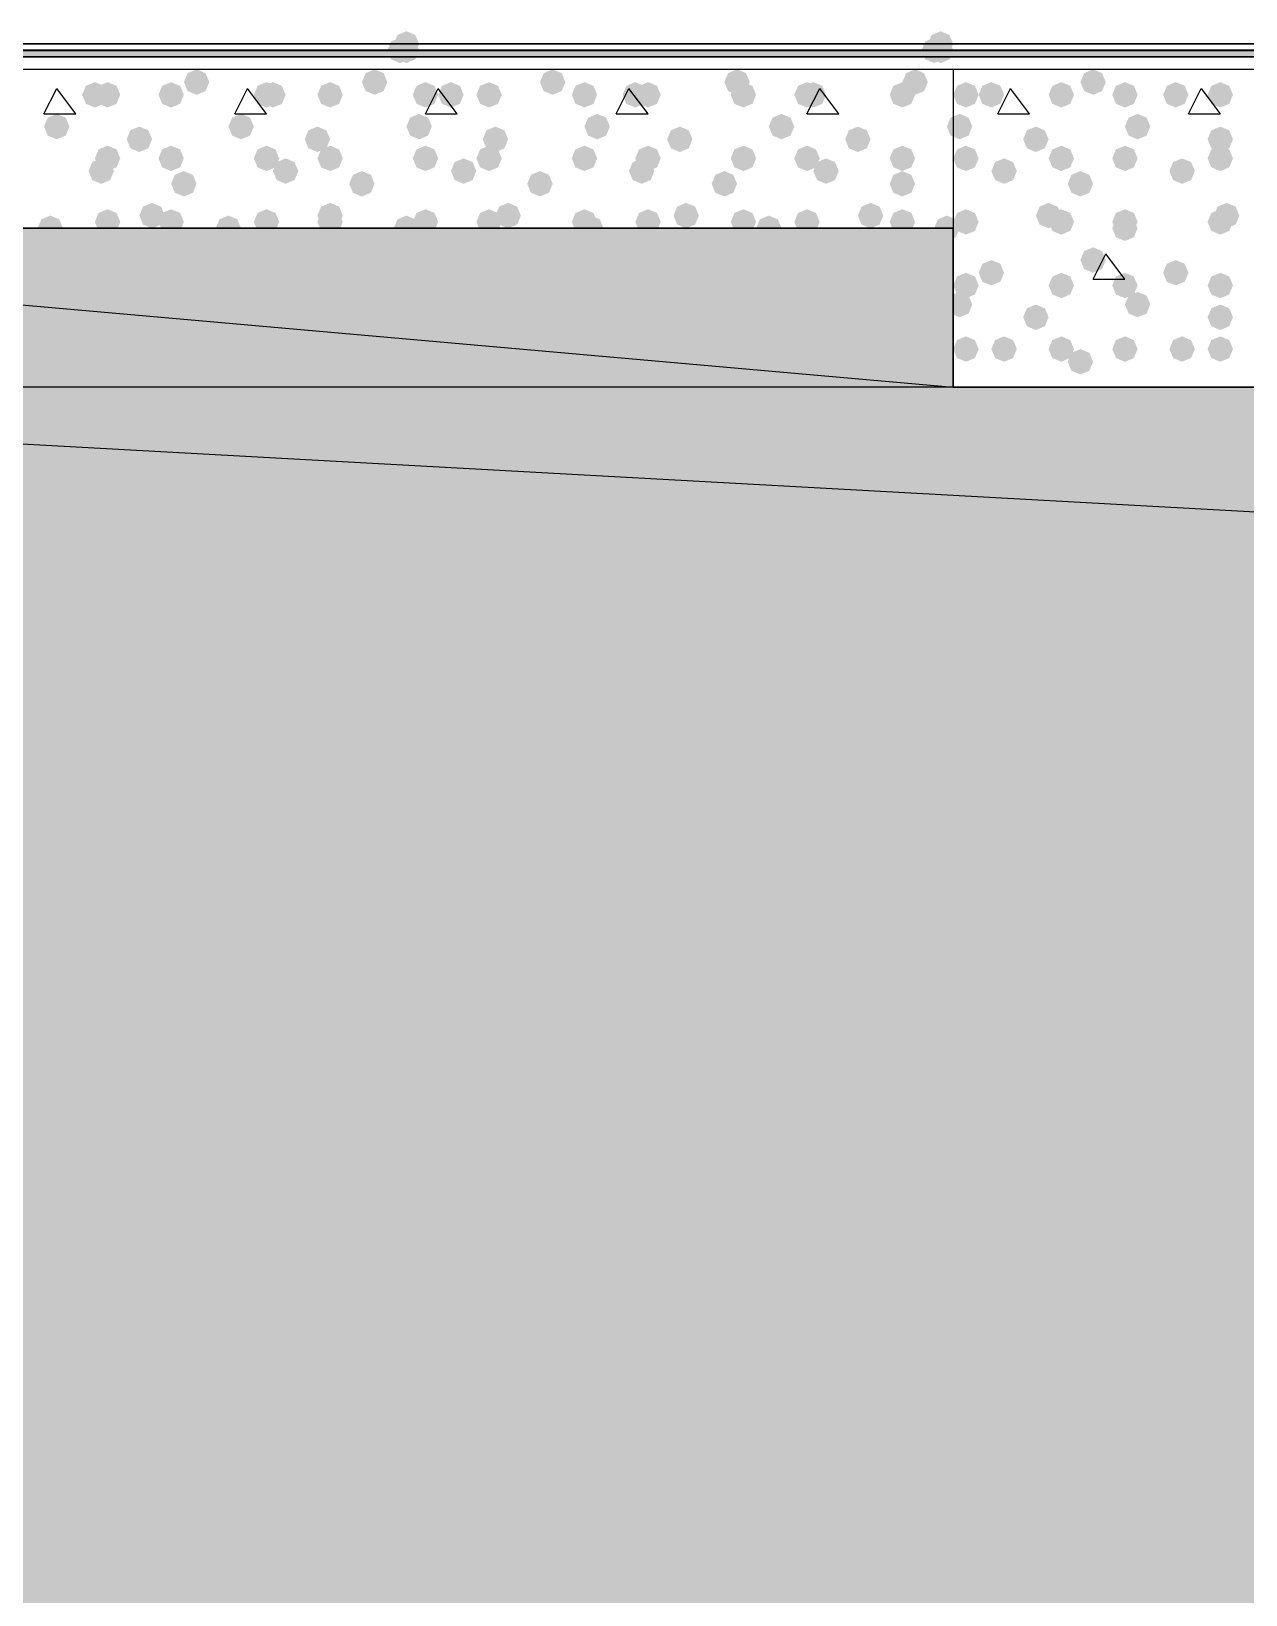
# Model space of a CAD drawing. Header units: millimetres. Extents: x 0 to 420, y 0 to 297.
# Drawn here: x 40.43 to 48.51, y 216.03 to 226.44 of the extents above; entities that cross this region are included whole.
import ezdxf

# ---------------------------------------------------------------- set-up
doc = ezdxf.new("R2010")
doc.units = ezdxf.units.MM
doc.layers.get('0').update_dxf_attribs({"linetype": 'CONTINUOUS'})

msp = doc.modelspace()

# ---------------------------------------------------------------- hatches: boundary and pattern name
at = {"true_color": 0x0000fe}
for points in [[(43.010667, 226.356333), (42.985796, 226.296537), (42.926, 226.271667), (42.866204, 226.296537), (42.841333, 226.356333), (42.866204, 226.416129), (42.926, 226.441), (42.985796, 226.416129)], [(46.566667, 226.356333), (46.541796, 226.296537), (46.482, 226.271667), (46.422204, 226.296537), (46.397333, 226.356333), (46.422204, 226.416129), (46.482, 226.441), (46.541796, 226.416129)], [(42.968333, 226.314), (42.943463, 226.254204), (42.883667, 226.229333), (42.823871, 226.254204), (42.799, 226.314), (42.823871, 226.373796), (42.883667, 226.398667), (42.943462, 226.373796)], [(43.010667, 226.314), (42.985796, 226.254204), (42.926, 226.229333), (42.866204, 226.254204), (42.841333, 226.314), (42.866204, 226.373796), (42.926, 226.398667), (42.985796, 226.373796)], [(43.010667, 226.314), (42.985796, 226.254204), (42.926, 226.229333), (42.866204, 226.254204), (42.841333, 226.314), (42.866204, 226.373796), (42.926, 226.398667), (42.985796, 226.373796)], [(46.524333, 226.314), (46.499462, 226.254204), (46.439667, 226.229333), (46.379871, 226.254204), (46.355, 226.314), (46.379871, 226.373796), (46.439667, 226.398667), (46.499462, 226.373796)], [(46.566667, 226.314), (46.541796, 226.254204), (46.482, 226.229333), (46.422204, 226.254204), (46.397333, 226.314), (46.422204, 226.373796), (46.482, 226.398667), (46.541796, 226.373796)], [(46.566667, 226.314), (46.541796, 226.254204), (46.482, 226.229333), (46.422204, 226.254204), (46.397333, 226.314), (46.422204, 226.373796), (46.482, 226.398667), (46.541796, 226.373796)]]:
    msp.add_hatch(color=0, dxfattribs=at).paths.add_polyline_path(points, flags=0)
at = {"true_color": 0x000007}
h = msp.add_hatch(color=0, dxfattribs=at)
h.paths.add_polyline_path([(32.342667, 226.271667), (32.342667, 226.314)], flags=0)
h.paths.add_polyline_path([(32.342667, 226.271667), (32.342667, 226.314), (380.788333, 226.271667)], flags=0)
h.paths.add_polyline_path([(32.342667, 226.314), (380.788333, 226.271667), (380.788333, 226.314)], flags=0)
at = {"true_color": 0x000008}
for points in [[(40.936333, 226.017667), (40.911462, 225.957871), (40.851667, 225.933), (40.791871, 225.957871), (40.767, 226.017667), (40.791871, 226.077462), (40.851667, 226.102333), (40.911462, 226.077463)], [(41.021, 226.017667), (40.996129, 225.957871), (40.936333, 225.933), (40.876537, 225.957871), (40.851667, 226.017667), (40.876537, 226.077462), (40.936333, 226.102333), (40.996129, 226.077463)], [(41.444333, 226.017667), (41.419462, 225.957871), (41.359667, 225.933), (41.299871, 225.957871), (41.275, 226.017667), (41.299871, 226.077462), (41.359667, 226.102333), (41.419462, 226.077463)], [(41.613667, 226.102333), (41.588796, 226.042537), (41.529, 226.017667), (41.469204, 226.042537), (41.444333, 226.102333), (41.469204, 226.162129), (41.529, 226.187), (41.588796, 226.162129)], [(42.079333, 226.017667), (42.054462, 225.957871), (41.994667, 225.933), (41.934871, 225.957871), (41.91, 226.017667), (41.934871, 226.077462), (41.994667, 226.102333), (42.054462, 226.077463)], [(42.121667, 226.017667), (42.096796, 225.957871), (42.037, 225.933), (41.977204, 225.957871), (41.952333, 226.017667), (41.977204, 226.077462), (42.037, 226.102333), (42.096796, 226.077463)], [(42.502667, 226.017667), (42.477796, 225.957871), (42.418, 225.933), (42.358204, 225.957871), (42.333333, 226.017667), (42.358204, 226.077462), (42.418, 226.102333), (42.477796, 226.077463)], [(42.799, 226.102333), (42.774129, 226.042537), (42.714333, 226.017667), (42.654538, 226.042537), (42.629667, 226.102333), (42.654537, 226.162129), (42.714333, 226.187), (42.774129, 226.162129)], [(43.137667, 226.017667), (43.112796, 225.957871), (43.053, 225.933), (42.993204, 225.957871), (42.968333, 226.017667), (42.993204, 226.077462), (43.053, 226.102333), (43.112796, 226.077463)], [(43.307, 226.017667), (43.282129, 225.957871), (43.222333, 225.933), (43.162538, 225.957871), (43.137667, 226.017667), (43.162537, 226.077462), (43.222333, 226.102333), (43.282129, 226.077463)], [(43.561, 226.017667), (43.536129, 225.957871), (43.476333, 225.933), (43.416537, 225.957871), (43.391667, 226.017667), (43.416537, 226.077462), (43.476333, 226.102333), (43.536129, 226.077463)], [(43.984333, 226.102333), (43.959462, 226.042537), (43.899667, 226.017667), (43.839871, 226.042537), (43.815, 226.102333), (43.839871, 226.162129), (43.899667, 226.187), (43.959462, 226.162129)], [(44.196, 226.017667), (44.171129, 225.957871), (44.111333, 225.933), (44.051537, 225.957871), (44.026667, 226.017667), (44.051537, 226.077462), (44.111333, 226.102333), (44.171129, 226.077463)], [(44.534667, 226.017667), (44.509796, 225.957871), (44.45, 225.933), (44.390204, 225.957871), (44.365333, 226.017667), (44.390204, 226.077462), (44.45, 226.102333), (44.509796, 226.077463)], [(44.619333, 226.017667), (44.594462, 225.957871), (44.534667, 225.933), (44.474871, 225.957871), (44.45, 226.017667), (44.474871, 226.077462), (44.534667, 226.102333), (44.594462, 226.077463)], [(45.212, 226.102333), (45.187129, 226.042537), (45.127333, 226.017667), (45.067538, 226.042537), (45.042667, 226.102333), (45.067537, 226.162129), (45.127333, 226.187), (45.187129, 226.162129)], [(45.254333, 226.017667), (45.229462, 225.957871), (45.169667, 225.933), (45.109871, 225.957871), (45.085, 226.017667), (45.109871, 226.077462), (45.169667, 226.102333), (45.229462, 226.077463)], [(45.677667, 226.017667), (45.652796, 225.957871), (45.593, 225.933), (45.533204, 225.957871), (45.508333, 226.017667), (45.533204, 226.077462), (45.593, 226.102333), (45.652796, 226.077463)], [(45.72, 226.017667), (45.695129, 225.957871), (45.635333, 225.933), (45.575538, 225.957871), (45.550667, 226.017667), (45.575537, 226.077462), (45.635333, 226.102333), (45.695129, 226.077463)], [(46.312667, 226.017667), (46.287796, 225.957871), (46.228, 225.933), (46.168204, 225.957871), (46.143333, 226.017667), (46.168204, 226.077462), (46.228, 226.102333), (46.287796, 226.077463)], [(46.397333, 226.102333), (46.372463, 226.042537), (46.312667, 226.017667), (46.252871, 226.042537), (46.228, 226.102333), (46.252871, 226.162129), (46.312667, 226.187), (46.372462, 226.162129)], [(40.682333, 225.806), (40.657463, 225.746204), (40.597667, 225.721333), (40.537871, 225.746204), (40.513, 225.806), (40.537871, 225.865796), (40.597667, 225.890667), (40.657462, 225.865796)], [(41.91, 225.806), (41.885129, 225.746204), (41.825333, 225.721333), (41.765538, 225.746204), (41.740667, 225.806), (41.765537, 225.865796), (41.825333, 225.890667), (41.885129, 225.865796)], [(43.095333, 225.806), (43.070463, 225.746204), (43.010667, 225.721333), (42.950871, 225.746204), (42.926, 225.806), (42.950871, 225.865796), (43.010667, 225.890667), (43.070462, 225.865796)], [(44.280667, 225.806), (44.255796, 225.746204), (44.196, 225.721333), (44.136204, 225.746204), (44.111333, 225.806), (44.136204, 225.865796), (44.196, 225.890667), (44.255796, 225.865796)], [(45.508333, 225.806), (45.483463, 225.746204), (45.423667, 225.721333), (45.363871, 225.746204), (45.339, 225.806), (45.363871, 225.865796), (45.423667, 225.890667), (45.483462, 225.865796)], [(41.232667, 225.721333), (41.207796, 225.661537), (41.148, 225.636667), (41.088204, 225.661537), (41.063333, 225.721333), (41.088204, 225.781129), (41.148, 225.806), (41.207796, 225.781129)], [(42.418, 225.721333), (42.393129, 225.661537), (42.333333, 225.636667), (42.273537, 225.661537), (42.248667, 225.721333), (42.273537, 225.781129), (42.333333, 225.806), (42.393129, 225.781129)], [(43.603333, 225.721333), (43.578463, 225.661537), (43.518667, 225.636667), (43.458871, 225.661537), (43.434, 225.721333), (43.458871, 225.781129), (43.518667, 225.806), (43.578462, 225.781129)], [(44.831, 225.721333), (44.806129, 225.661537), (44.746333, 225.636667), (44.686537, 225.661537), (44.661667, 225.721333), (44.686537, 225.781129), (44.746333, 225.806), (44.806129, 225.781129)], [(46.016333, 225.721333), (45.991462, 225.661537), (45.931667, 225.636667), (45.871871, 225.661537), (45.847, 225.721333), (45.871871, 225.781129), (45.931667, 225.806), (45.991462, 225.781129)], [(41.021, 225.594333), (40.996129, 225.534538), (40.936333, 225.509667), (40.876537, 225.534538), (40.851667, 225.594333), (40.876537, 225.654129), (40.936333, 225.679), (40.996129, 225.654129)], [(41.444333, 225.594333), (41.419462, 225.534538), (41.359667, 225.509667), (41.299871, 225.534538), (41.275, 225.594333), (41.299871, 225.654129), (41.359667, 225.679), (41.419462, 225.654129)], [(42.079333, 225.594333), (42.054462, 225.534538), (41.994667, 225.509667), (41.934871, 225.534538), (41.91, 225.594333), (41.934871, 225.654129), (41.994667, 225.679), (42.054462, 225.654129)], [(42.502667, 225.594333), (42.477796, 225.534538), (42.418, 225.509667), (42.358204, 225.534538), (42.333333, 225.594333), (42.358204, 225.654129), (42.418, 225.679), (42.477796, 225.654129)], [(43.137667, 225.594333), (43.112796, 225.534538), (43.053, 225.509667), (42.993204, 225.534538), (42.968333, 225.594333), (42.993204, 225.654129), (43.053, 225.679), (43.112796, 225.654129)], [(43.561, 225.594333), (43.536129, 225.534538), (43.476333, 225.509667), (43.416537, 225.534538), (43.391667, 225.594333), (43.416537, 225.654129), (43.476333, 225.679), (43.536129, 225.654129)], [(44.196, 225.594333), (44.171129, 225.534538), (44.111333, 225.509667), (44.051537, 225.534538), (44.026667, 225.594333), (44.051537, 225.654129), (44.111333, 225.679), (44.171129, 225.654129)], [(44.619333, 225.594333), (44.594462, 225.534538), (44.534667, 225.509667), (44.474871, 225.534538), (44.45, 225.594333), (44.474871, 225.654129), (44.534667, 225.679), (44.594462, 225.654129)], [(45.254333, 225.594333), (45.229462, 225.534538), (45.169667, 225.509667), (45.109871, 225.534538), (45.085, 225.594333), (45.109871, 225.654129), (45.169667, 225.679), (45.229462, 225.654129)], [(45.677667, 225.594333), (45.652796, 225.534538), (45.593, 225.509667), (45.533204, 225.534538), (45.508333, 225.594333), (45.533204, 225.654129), (45.593, 225.679), (45.652796, 225.654129)], [(46.312667, 225.594333), (46.287796, 225.534538), (46.228, 225.509667), (46.168204, 225.534538), (46.143333, 225.594333), (46.168204, 225.654129), (46.228, 225.679), (46.287796, 225.654129)], [(40.978667, 225.509667), (40.953796, 225.449871), (40.894, 225.425), (40.834204, 225.449871), (40.809333, 225.509667), (40.834204, 225.569462), (40.894, 225.594333), (40.953796, 225.569463)], [(42.206333, 225.509667), (42.181462, 225.449871), (42.121667, 225.425), (42.061871, 225.449871), (42.037, 225.509667), (42.061871, 225.569462), (42.121667, 225.594333), (42.181462, 225.569463)], [(43.391667, 225.509667), (43.366796, 225.449871), (43.307, 225.425), (43.247204, 225.449871), (43.222333, 225.509667), (43.247204, 225.569462), (43.307, 225.594333), (43.366796, 225.569463)], [(44.577, 225.509667), (44.552129, 225.449871), (44.492333, 225.425), (44.432538, 225.449871), (44.407667, 225.509667), (44.432537, 225.569462), (44.492333, 225.594333), (44.552129, 225.569463)], [(45.804667, 225.509667), (45.779796, 225.449871), (45.72, 225.425), (45.660204, 225.449871), (45.635333, 225.509667), (45.660204, 225.569462), (45.72, 225.594333), (45.779796, 225.569463)], [(41.529, 225.425), (41.504129, 225.365204), (41.444333, 225.340333), (41.384538, 225.365204), (41.359667, 225.425), (41.384537, 225.484796), (41.444333, 225.509667), (41.504129, 225.484796)], [(42.714333, 225.425), (42.689462, 225.365204), (42.629667, 225.340333), (42.569871, 225.365204), (42.545, 225.425), (42.569871, 225.484796), (42.629667, 225.509667), (42.689462, 225.484796)], [(43.899667, 225.425), (43.874796, 225.365204), (43.815, 225.340333), (43.755204, 225.365204), (43.730333, 225.425), (43.755204, 225.484796), (43.815, 225.509667), (43.874796, 225.484796)], [(45.127333, 225.425), (45.102463, 225.365204), (45.042667, 225.340333), (44.982871, 225.365204), (44.958, 225.425), (44.982871, 225.484796), (45.042667, 225.509667), (45.102462, 225.484796)], [(46.312667, 225.425), (46.287796, 225.365204), (46.228, 225.340333), (46.168204, 225.365204), (46.143333, 225.425), (46.168204, 225.484796), (46.228, 225.509667), (46.287796, 225.484796)], [(41.021, 225.171), (40.996129, 225.111204), (40.936333, 225.086333), (40.876537, 225.111204), (40.851667, 225.171), (40.876537, 225.230796), (40.936333, 225.255667), (40.996129, 225.230796)], [(41.317333, 225.213333), (41.292463, 225.153537), (41.232667, 225.128667), (41.172871, 225.153537), (41.148, 225.213333), (41.172871, 225.273129), (41.232667, 225.298), (41.292462, 225.273129)], [(41.444333, 225.171), (41.419462, 225.111204), (41.359667, 225.086333), (41.299871, 225.111204), (41.275, 225.171), (41.299871, 225.230796), (41.359667, 225.255667), (41.419462, 225.230796)], [(42.079333, 225.171), (42.054462, 225.111204), (41.994667, 225.086333), (41.934871, 225.111204), (41.91, 225.171), (41.934871, 225.230796), (41.994667, 225.255667), (42.054462, 225.230796)], [(42.502667, 225.213333), (42.477796, 225.153537), (42.418, 225.128667), (42.358204, 225.153537), (42.333333, 225.213333), (42.358204, 225.273129), (42.418, 225.298), (42.477796, 225.273129)], [(42.502667, 225.171), (42.477796, 225.111204), (42.418, 225.086333), (42.358204, 225.111204), (42.333333, 225.171), (42.358204, 225.230796), (42.418, 225.255667), (42.477796, 225.230796)], [(43.137667, 225.171), (43.112796, 225.111204), (43.053, 225.086333), (42.993204, 225.111204), (42.968333, 225.171), (42.993204, 225.230796), (43.053, 225.255667), (43.112796, 225.230796)], [(43.561, 225.171), (43.536129, 225.111204), (43.476333, 225.086333), (43.416537, 225.111204), (43.391667, 225.171), (43.416537, 225.230796), (43.476333, 225.255667), (43.536129, 225.230796)], [(43.688, 225.213333), (43.663129, 225.153537), (43.603333, 225.128667), (43.543537, 225.153537), (43.518667, 225.213333), (43.543537, 225.273129), (43.603333, 225.298), (43.663129, 225.273129)], [(44.196, 225.171), (44.171129, 225.111204), (44.111333, 225.086333), (44.051537, 225.111204), (44.026667, 225.171), (44.051537, 225.230796), (44.111333, 225.255667), (44.171129, 225.230796)], [(44.619333, 225.171), (44.594462, 225.111204), (44.534667, 225.086333), (44.474871, 225.111204), (44.45, 225.171), (44.474871, 225.230796), (44.534667, 225.255667), (44.594462, 225.230796)], [(44.873333, 225.213333), (44.848463, 225.153537), (44.788667, 225.128667), (44.728871, 225.153537), (44.704, 225.213333), (44.728871, 225.273129), (44.788667, 225.298), (44.848462, 225.273129)], [(45.254333, 225.171), (45.229462, 225.111204), (45.169667, 225.086333), (45.109871, 225.111204), (45.085, 225.171), (45.109871, 225.230796), (45.169667, 225.255667), (45.229462, 225.230796)], [(45.677667, 225.171), (45.652796, 225.111204), (45.593, 225.086333), (45.533204, 225.111204), (45.508333, 225.171), (45.533204, 225.230796), (45.593, 225.255667), (45.652796, 225.230796)], [(46.101, 225.213333), (46.076129, 225.153537), (46.016333, 225.128667), (45.956537, 225.153537), (45.931667, 225.213333), (45.956537, 225.273129), (46.016333, 225.298), (46.076129, 225.273129)], [(46.312667, 225.171), (46.287796, 225.111204), (46.228, 225.086333), (46.168204, 225.111204), (46.143333, 225.171), (46.168204, 225.230796), (46.228, 225.255667), (46.287796, 225.230796)], [(40.64, 225.128667), (40.615129, 225.068871), (40.555333, 225.044), (40.495538, 225.068871), (40.470667, 225.128667), (40.495537, 225.188462), (40.555333, 225.213333), (40.615129, 225.188463)], [(41.825333, 225.128667), (41.800463, 225.068871), (41.740667, 225.044), (41.680871, 225.068871), (41.656, 225.128667), (41.680871, 225.188462), (41.740667, 225.213333), (41.800462, 225.188463)], [(43.010667, 225.128667), (42.985796, 225.068871), (42.926, 225.044), (42.866204, 225.068871), (42.841333, 225.128667), (42.866204, 225.188462), (42.926, 225.213333), (42.985796, 225.188463)], [(44.238333, 225.128667), (44.213463, 225.068871), (44.153667, 225.044), (44.093871, 225.068871), (44.069, 225.128667), (44.093871, 225.188462), (44.153667, 225.213333), (44.213462, 225.188463)], [(45.423667, 225.128667), (45.398796, 225.068871), (45.339, 225.044), (45.279204, 225.068871), (45.254333, 225.128667), (45.279204, 225.188462), (45.339, 225.213333), (45.398796, 225.188463)], [(46.609, 225.128667), (46.584129, 225.068871), (46.524333, 225.044), (46.464538, 225.068871), (46.439667, 225.128667), (46.464537, 225.188462), (46.524333, 225.213333), (46.584129, 225.188463)]]:
    msp.add_hatch(color=0, dxfattribs=at).paths.add_polyline_path(points, flags=0)
at = {"true_color": 0x000007}
for points in [[(46.736, 226.017667), (46.711129, 225.957871), (46.651333, 225.933), (46.591537, 225.957871), (46.566667, 226.017667), (46.591537, 226.077462), (46.651333, 226.102333), (46.711129, 226.077463)], [(46.905333, 226.017667), (46.880463, 225.957871), (46.820667, 225.933), (46.760871, 225.957871), (46.736, 226.017667), (46.760871, 226.077462), (46.820667, 226.102333), (46.880462, 226.077463)], [(47.371, 226.017667), (47.346129, 225.957871), (47.286333, 225.933), (47.226537, 225.957871), (47.201667, 226.017667), (47.226537, 226.077462), (47.286333, 226.102333), (47.346129, 226.077463)], [(47.582667, 226.102333), (47.557796, 226.042537), (47.498, 226.017667), (47.438204, 226.042537), (47.413333, 226.102333), (47.438204, 226.162129), (47.498, 226.187), (47.557796, 226.162129)], [(47.794333, 226.017667), (47.769462, 225.957871), (47.709667, 225.933), (47.649871, 225.957871), (47.625, 226.017667), (47.649871, 226.077462), (47.709667, 226.102333), (47.769462, 226.077463)], [(48.133, 226.017667), (48.108129, 225.957871), (48.048333, 225.933), (47.988538, 225.957871), (47.963667, 226.017667), (47.988537, 226.077462), (48.048333, 226.102333), (48.108129, 226.077463)], [(48.429333, 226.017667), (48.404462, 225.957871), (48.344667, 225.933), (48.284871, 225.957871), (48.26, 226.017667), (48.284871, 226.077462), (48.344667, 226.102333), (48.404462, 226.077463)], [(46.693667, 225.806), (46.668796, 225.746204), (46.609, 225.721333), (46.549204, 225.746204), (46.524333, 225.806), (46.549204, 225.865796), (46.609, 225.890667), (46.668796, 225.865796)], [(47.879, 225.806), (47.854129, 225.746204), (47.794333, 225.721333), (47.734538, 225.746204), (47.709667, 225.806), (47.734537, 225.865796), (47.794333, 225.890667), (47.854129, 225.865796)], [(47.201667, 225.721333), (47.176796, 225.661537), (47.117, 225.636667), (47.057204, 225.661537), (47.032333, 225.721333), (47.057204, 225.781129), (47.117, 225.806), (47.176796, 225.781129)], [(48.429333, 225.721333), (48.404462, 225.661537), (48.344667, 225.636667), (48.284871, 225.661537), (48.26, 225.721333), (48.284871, 225.781129), (48.344667, 225.806), (48.404462, 225.781129)], [(46.736, 225.594333), (46.711129, 225.534538), (46.651333, 225.509667), (46.591537, 225.534538), (46.566667, 225.594333), (46.591537, 225.654129), (46.651333, 225.679), (46.711129, 225.654129)], [(47.371, 225.594333), (47.346129, 225.534538), (47.286333, 225.509667), (47.226537, 225.534538), (47.201667, 225.594333), (47.226537, 225.654129), (47.286333, 225.679), (47.346129, 225.654129)], [(47.794333, 225.594333), (47.769462, 225.534538), (47.709667, 225.509667), (47.649871, 225.534538), (47.625, 225.594333), (47.649871, 225.654129), (47.709667, 225.679), (47.769462, 225.654129)], [(48.429333, 225.594333), (48.404462, 225.534538), (48.344667, 225.509667), (48.284871, 225.534538), (48.26, 225.594333), (48.284871, 225.654129), (48.344667, 225.679), (48.404462, 225.654129)], [(46.99, 225.509667), (46.965129, 225.449871), (46.905333, 225.425), (46.845538, 225.449871), (46.820667, 225.509667), (46.845537, 225.569462), (46.905333, 225.594333), (46.965129, 225.569463)], [(48.175333, 225.509667), (48.150463, 225.449871), (48.090667, 225.425), (48.030871, 225.449871), (48.006, 225.509667), (48.030871, 225.569462), (48.090667, 225.594333), (48.150462, 225.569463)], [(47.498, 225.425), (47.473129, 225.365204), (47.413333, 225.340333), (47.353537, 225.365204), (47.328667, 225.425), (47.353537, 225.484796), (47.413333, 225.509667), (47.473129, 225.484796)], [(46.736, 225.171), (46.711129, 225.111204), (46.651333, 225.086333), (46.591537, 225.111204), (46.566667, 225.171), (46.591537, 225.230796), (46.651333, 225.255667), (46.711129, 225.230796)], [(47.286333, 225.213333), (47.261463, 225.153537), (47.201667, 225.128667), (47.141871, 225.153537), (47.117, 225.213333), (47.141871, 225.273129), (47.201667, 225.298), (47.261462, 225.273129)], [(47.371, 225.171), (47.346129, 225.111204), (47.286333, 225.086333), (47.226537, 225.111204), (47.201667, 225.171), (47.226537, 225.230796), (47.286333, 225.255667), (47.346129, 225.230796)], [(47.794333, 225.171), (47.769462, 225.111204), (47.709667, 225.086333), (47.649871, 225.111204), (47.625, 225.171), (47.649871, 225.230796), (47.709667, 225.255667), (47.769462, 225.230796)], [(48.429333, 225.171), (48.404462, 225.111204), (48.344667, 225.086333), (48.284871, 225.111204), (48.26, 225.171), (48.284871, 225.230796), (48.344667, 225.255667), (48.404462, 225.230796)], [(48.471667, 225.213333), (48.446796, 225.153537), (48.387, 225.128667), (48.327204, 225.153537), (48.302333, 225.213333), (48.327204, 225.273129), (48.387, 225.298), (48.446796, 225.273129)], [(47.794333, 225.128667), (47.769462, 225.068871), (47.709667, 225.044), (47.649871, 225.068871), (47.625, 225.128667), (47.649871, 225.188462), (47.709667, 225.213333), (47.769462, 225.188463)], [(47.582667, 224.917), (47.557796, 224.857204), (47.498, 224.832333), (47.438204, 224.857204), (47.413333, 224.917), (47.438204, 224.976796), (47.498, 225.001667), (47.557796, 224.976796)], [(46.905333, 224.832333), (46.880463, 224.772537), (46.820667, 224.747667), (46.760871, 224.772537), (46.736, 224.832333), (46.760871, 224.892129), (46.820667, 224.917), (46.880462, 224.892129)], [(48.133, 224.832333), (48.108129, 224.772537), (48.048333, 224.747667), (47.988538, 224.772537), (47.963667, 224.832333), (47.988537, 224.892129), (48.048333, 224.917), (48.108129, 224.892129)], [(46.736, 224.747667), (46.711129, 224.687871), (46.651333, 224.663), (46.591537, 224.687871), (46.566667, 224.747667), (46.591537, 224.807462), (46.651333, 224.832333), (46.711129, 224.807463)], [(47.371, 224.747667), (47.346129, 224.687871), (47.286333, 224.663), (47.226537, 224.687871), (47.201667, 224.747667), (47.226537, 224.807462), (47.286333, 224.832333), (47.346129, 224.807463)], [(47.794333, 224.747667), (47.769462, 224.687871), (47.709667, 224.663), (47.649871, 224.687871), (47.625, 224.747667), (47.649871, 224.807462), (47.709667, 224.832333), (47.769462, 224.807463)], [(48.429333, 224.747667), (48.404462, 224.687871), (48.344667, 224.663), (48.284871, 224.687871), (48.26, 224.747667), (48.284871, 224.807462), (48.344667, 224.832333), (48.404462, 224.807463)], [(46.693667, 224.620667), (46.668796, 224.560871), (46.609, 224.536), (46.549204, 224.560871), (46.524333, 224.620667), (46.549204, 224.680462), (46.609, 224.705333), (46.668796, 224.680463)], [(47.879, 224.620667), (47.854129, 224.560871), (47.794333, 224.536), (47.734538, 224.560871), (47.709667, 224.620667), (47.734537, 224.680462), (47.794333, 224.705333), (47.854129, 224.680463)], [(47.201667, 224.536), (47.176796, 224.476204), (47.117, 224.451333), (47.057204, 224.476204), (47.032333, 224.536), (47.057204, 224.595796), (47.117, 224.620667), (47.176796, 224.595796)], [(48.429333, 224.536), (48.404462, 224.476204), (48.344667, 224.451333), (48.284871, 224.476204), (48.26, 224.536), (48.284871, 224.595796), (48.344667, 224.620667), (48.404462, 224.595796)], [(46.736, 224.324333), (46.711129, 224.264537), (46.651333, 224.239667), (46.591537, 224.264537), (46.566667, 224.324333), (46.591537, 224.384129), (46.651333, 224.409), (46.711129, 224.384129)], [(46.99, 224.324333), (46.965129, 224.264537), (46.905333, 224.239667), (46.845538, 224.264537), (46.820667, 224.324333), (46.845537, 224.384129), (46.905333, 224.409), (46.965129, 224.384129)], [(47.371, 224.324333), (47.346129, 224.264537), (47.286333, 224.239667), (47.226537, 224.264537), (47.201667, 224.324333), (47.226537, 224.384129), (47.286333, 224.409), (47.346129, 224.384129)], [(47.498, 224.239667), (47.473129, 224.179871), (47.413333, 224.155), (47.353537, 224.179871), (47.328667, 224.239667), (47.353537, 224.299462), (47.413333, 224.324333), (47.473129, 224.299463)], [(47.794333, 224.324333), (47.769462, 224.264537), (47.709667, 224.239667), (47.649871, 224.264537), (47.625, 224.324333), (47.649871, 224.384129), (47.709667, 224.409), (47.769462, 224.384129)], [(48.175333, 224.324333), (48.150463, 224.264537), (48.090667, 224.239667), (48.030871, 224.264537), (48.006, 224.324333), (48.030871, 224.384129), (48.090667, 224.409), (48.150462, 224.384129)], [(48.429333, 224.324333), (48.404462, 224.264537), (48.344667, 224.239667), (48.284871, 224.264537), (48.26, 224.324333), (48.284871, 224.384129), (48.344667, 224.409), (48.404462, 224.384129)]]:
    msp.add_hatch(color=0, dxfattribs=at).paths.add_polyline_path(points, flags=0)
at = {"true_color": 0x000008}
h = msp.add_hatch(color=0, dxfattribs=at)
h.paths.add_polyline_path([(46.566667, 225.128667), (34.586333, 225.128667), (46.566667, 224.070333)], flags=0)
h.paths.add_polyline_path([(34.586333, 225.128667), (46.566667, 224.070333), (34.586333, 224.070333)], flags=0)
h = msp.add_hatch(color=0, dxfattribs=at)
h.paths.add_polyline_path([(379.603, 224.070333), (33.528, 224.070333), (379.603, 204.978)], flags=0)
h.paths.add_polyline_path([(33.528, 224.070333), (379.603, 204.978), (33.528, 204.978)], flags=0)

# ---------------------------------------------------------------- linework, layer by layer
at = {"color": 0, "true_color": 0x000007}
for points in [[(32.300333, 226.356333), (380.788333, 226.356333), (32.300333, 226.314), (380.788333, 226.314)], [(380.788333, 226.356333), (32.300333, 226.356333), (32.300333, 226.314)], [(380.788333, 226.314), (32.342667, 226.314), (32.300333, 226.314)], [(32.342667, 226.314), (380.788333, 226.314)], [(32.342667, 226.271667), (380.788333, 226.271667)], [(46.566667, 226.187), (34.586333, 226.187)], [(46.863, 225.890667), (46.947667, 226.06)], [(47.074667, 225.890667), (46.947667, 226.06)], [(48.133, 225.890667), (48.217667, 226.06), (48.344667, 225.890667)], [(46.863, 225.890667), (47.074667, 225.890667)], [(48.133, 225.890667), (48.344667, 225.890667)], [(34.586333, 225.128667), (46.566667, 225.128667)], [(47.498, 224.79), (47.582667, 224.959333)], [(47.709667, 224.79), (47.582667, 224.959333)], [(47.498, 224.79), (47.709667, 224.79)]]:
    msp.add_lwpolyline(points, dxfattribs=at)
for points in [[(32.342667, 226.314), (380.788333, 226.314)], [(32.342667, 226.271667), (32.342667, 226.314), (380.788333, 226.271667)], [(32.342667, 226.314), (380.788333, 226.271667), (380.788333, 226.314)], [(46.566667, 226.187), (46.566667, 224.070333), (48.683333, 224.070333), (48.683333, 226.187)]]:
    msp.add_lwpolyline(points, close=True, dxfattribs=at)
at = {"color": 0, "true_color": 0x000008}
for points in [[(40.513, 225.890667), (40.597667, 226.06)], [(40.724667, 225.890667), (40.597667, 226.06)], [(41.783, 225.890667), (41.867667, 226.06)], [(41.994667, 225.890667), (41.867667, 226.06)], [(43.053, 225.890667), (43.137667, 226.06)], [(43.264667, 225.890667), (43.137667, 226.06)], [(44.323, 225.890667), (44.407667, 226.06)], [(44.534667, 225.890667), (44.407667, 226.06)], [(45.593, 225.890667), (45.677667, 226.06)], [(45.804667, 225.890667), (45.677667, 226.06)], [(40.513, 225.890667), (40.724667, 225.890667)], [(41.783, 225.890667), (41.994667, 225.890667)], [(43.053, 225.890667), (43.264667, 225.890667)], [(44.323, 225.890667), (44.534667, 225.890667)], [(45.593, 225.890667), (45.804667, 225.890667)]]:
    msp.add_lwpolyline(points, dxfattribs=at)
for points in [[(46.566667, 225.128667), (34.586333, 225.128667), (46.566667, 224.070333)], [(34.586333, 225.128667), (46.566667, 224.070333), (34.586333, 224.070333)], [(379.603, 224.070333), (33.528, 224.070333), (379.603, 204.978)], [(33.528, 224.070333), (379.603, 204.978), (33.528, 204.978)]]:
    msp.add_lwpolyline(points, close=True, dxfattribs=at)

doc.saveas('drawing.dxf')
